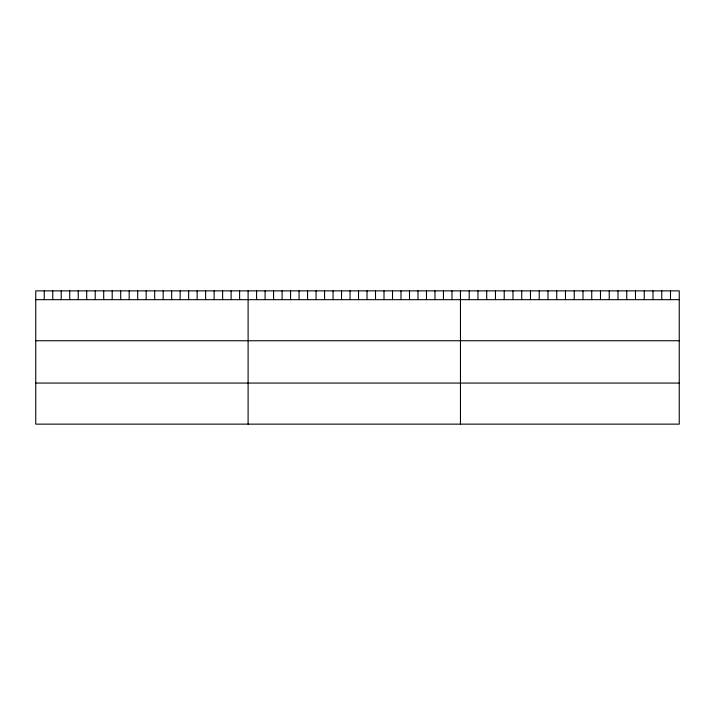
<?xml version="1.0" encoding="UTF-8"?>
<svg xmlns="http://www.w3.org/2000/svg" width="715" height="715" viewBox="0 0 715 715"><rect width="100%" height="100%" fill="white"/><g stroke="black" fill="none" stroke-linecap="round" stroke-linejoin="round"><path stroke-width="1.07" d="M679.25 299.665L679.25 424.138L35.75 424.138L35.75 290.862L679.25 290.862L679.25 299.665L35.75 299.665M35.75 340.742L679.25 340.742M35.75 383.061L679.25 383.061M670.5 290.862L670.5 299.665M661.75 290.862L661.75 299.665M652.992 290.862L652.992 299.665M644.242 290.862L644.242 299.665M635.492 290.862L635.492 299.665M626.742 290.862L626.742 299.665M617.992 290.862L617.992 299.665M609.234 290.862L609.234 299.665M600.484 290.862L600.484 299.665M591.734 290.862L591.734 299.665M582.984 290.862L582.984 299.665M574.234 290.862L574.234 299.665M565.476 290.862L565.476 299.665M556.726 290.862L556.726 299.665M547.976 290.862L547.976 299.665M539.226 290.862L539.226 299.665M530.476 290.862L530.476 299.665M521.718 290.862L521.718 299.665M512.968 290.862L512.968 299.665M504.218 290.862L504.218 299.665M495.468 290.862L495.468 299.665M486.718 290.862L486.718 299.665M477.96 290.862L477.96 299.665M469.21 290.862L469.21 299.665M460.46 290.862L460.46 424.138M451.969 290.862L451.969 299.665M443.47 290.862L443.47 299.665M434.979 290.862L434.979 299.665M426.48 290.862L426.48 299.665M417.989 290.862L417.989 299.665M409.498 290.862L409.498 299.665M400.999 290.862L400.999 299.665M392.508 290.862L392.508 299.665M384.009 290.862L384.009 299.665M375.518 290.862L375.518 299.665M367.027 290.862L367.027 299.665M358.528 290.862L358.528 299.665M350.037 290.862L350.037 299.665M341.538 290.862L341.538 299.665M333.047 290.862L333.047 299.665M324.556 290.862L324.556 299.665M316.057 290.862L316.057 299.665M307.566 290.862L307.566 299.665M299.067 290.862L299.067 299.665M290.576 290.862L290.576 299.665M282.085 290.862L282.085 299.665M273.586 290.862L273.586 299.665M265.095 290.862L265.095 299.665M256.596 290.862L256.596 299.665M248.105 290.862L248.105 424.138M239.614 290.862L239.614 299.665M231.115 290.862L231.115 299.665M222.624 290.862L222.624 299.665M214.125 290.862L214.125 299.665M205.634 290.862L205.634 299.665M197.143 290.862L197.143 299.665M188.644 290.862L188.644 299.665M180.153 290.862L180.153 299.665M171.654 290.862L171.654 299.665M163.163 290.862L163.163 299.665M154.672 290.862L154.672 299.665M146.173 290.862L146.173 299.665M137.682 290.862L137.682 299.665M129.183 290.862L129.183 299.665M120.692 290.862L120.692 299.665M112.201 290.862L112.201 299.665M103.702 290.862L103.702 299.665M95.211 290.862L95.211 299.665M86.712 290.862L86.712 299.665M78.221 290.862L78.221 299.665M69.73 290.862L69.73 299.665M61.231 290.862L61.231 299.665M52.74 290.862L52.74 299.665M44.241 290.862L44.241 299.665"/></g></svg>
